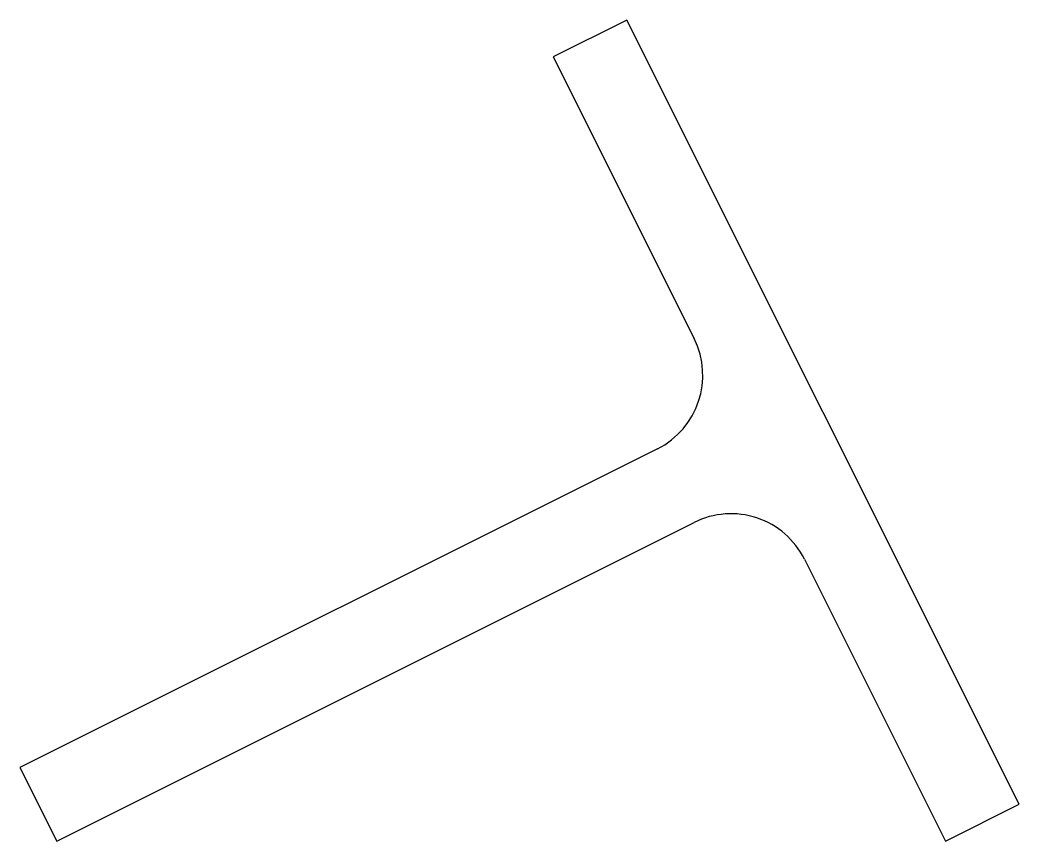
# Model space of a CAD drawing. Extents: x -55 to 61, y 3 to 98.
import ezdxf

# ---------------------------------------------------------------- set-up
doc = ezdxf.new("R2010")
doc.units = 0
doc.layers.get('0').update_dxf_attribs({"linetype": 'CONTINUOUS'})

msp = doc.modelspace()

# ---------------------------------------------------------------- linework, layer by layer
at = {"color": 7}
for p, q in [((15.73, 98), (7.21, 93.74)), ((61.17, 7.13), (15.73, 98)), ((7.21, 93.74), (23.54, 61.09)), ((19.28, 48.31), (-54.55, 11.39)), ((-50.29, 2.87), (23.54, 39.79)), ((36.32, 35.53), (52.65, 2.87)), ((-54.55, 11.39), (-50.29, 2.87)), ((52.65, 2.87), (61.17, 7.13))]:
    msp.add_line(p, q, dxfattribs=at)
for centre, start, end in [((15.02, 56.83), 296.5651, 26.5651), ((27.8, 31.27), 26.5651, 116.5651)]:
    msp.add_arc(centre, 9.52, start, end, dxfattribs=at)

doc.saveas('drawing.dxf')
